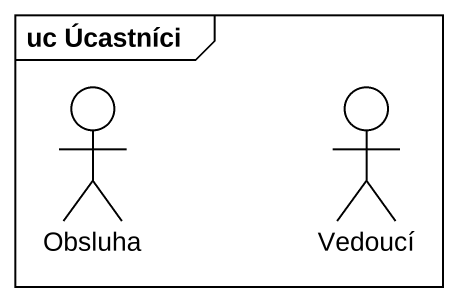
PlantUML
@startuml
mainframe uc Úcastníci
actor Obsluha
actor Vedoucí
@enduml
